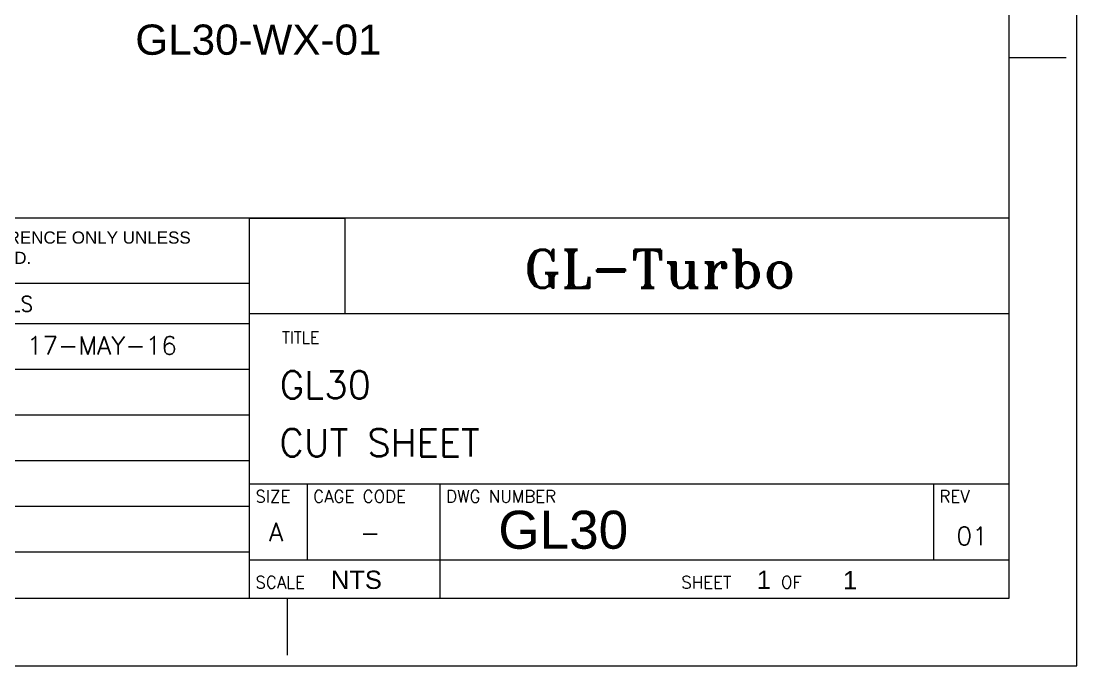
# Model space of a CAD drawing. Header units: inches. Extents: x 36 to 31738, y 79 to 24233.
# Drawn here: x 21251 to 31738, y 79 to 6478 of the extents above; entities that cross this region are included whole.
import ezdxf
from ezdxf.enums import TextEntityAlignment as Align

# ---------------------------------------------------------------- set-up
doc = ezdxf.new("R2010")
doc.units = ezdxf.units.IN
doc.header["$MEASUREMENT"] = 0
doc.layers.add('Title Block', color=7, linetype='Continuous', lineweight=5)
doc.styles.add('ACANSTS', font='romans.shx', dxfattribs={"height": 1})
doc.styles.add('Roman', font='arial.ttf')
doc.styles.add('ROMANS', font='romant.shx', dxfattribs={"height": 3.5})

# ---------------------------------------------------------------- blocks, each defined once
blk = doc.blocks.new('LONE STAR BLOWER TITLE BLOCK (SIZE A)')
at = {"lineweight": 15}
for p, q in [((17.5, 2.6037), (17.5, 3.3125)), ((17.5, 3.3125), (18.2088, 3.3125)), ((18.2088, 2.6037), (18.2088, 3.3125)), ((18.2088, 2.6037), (17.5, 2.6037))]:
    blk.add_line(p, q, dxfattribs=at)
at = {"layer": 'Title Block', "lineweight": 15}
for p, q in [((23.625, 0), (23.625, 18)), ((23.125, 0.5), (23.125, 17.5)), ((23.125, 4.5), (23.5469, 4.5)), ((23.125, 3.3125), (8.0867, 3.3125)), ((23.125, 3.3125), (9.0934, 3.3125)), ((17.5, 0.5), (17.5, 3.3125)), ((23.125, 0.5), (23.125, 3.3125)), ((17.5, 2.8291), (13.6179, 2.8291)), ((23.125, 2.6037), (17.5, 2.6037)), ((17.5, 2.5291), (11.4089, 2.5291)), ((17.5, 2.1916), (8.0867, 2.1916)), ((17.5, 1.8541), (8.0867, 1.8541)), ((17.5, 1.5166), (13.6179, 1.5166)), ((23.125, 1.3438), (17.5, 1.3438)), ((17.9275, 1.3438), (17.9275, 0.7813)), ((18.9092, 1.3438), (18.9092, 0.5)), ((22.5625, 1.3438), (22.5625, 0.7813)), ((17.5, 1.1791), (13.6179, 1.1791)), ((17.5, 0.8416), (13.6179, 0.8416)), ((23.125, 0.7813), (17.5, 0.7813)), ((0.5, 0.5), (23.125, 0.5)), ((15.025, 0.5), (23.125, 0.5)), ((17.7812, 0.0781), (17.7812, 0.5)), ((0, 0), (23.625, 0))]:
    blk.add_line(p, q, dxfattribs=at)
at = {"layer": 'Title Block', "lineweight": 15, "style": 'ACANSTS'}
for s, height, width, p in [('APPROVALS', 0.1125, 0.951562, (15.091, 2.6211)), ('TITLE', 0.09, 0.942857, (17.7413, 2.384))]:
    blk.add_text(s, height=height, dxfattribs=dict(at, width=width)).set_placement(p)
for s, height, p in [('SIZE', 0.09, (17.545, 1.2088)), ('CAGE CODE', 0.09, (17.9725, 1.2088)), ('DWG NUMBER', 0.09, (18.9563, 1.2088)), ('REV', 0.09, (22.6075, 1.2088)), ('A', 0.135, (17.6466, 0.9229))]:
    blk.add_text(s, height=height, dxfattribs=at).set_placement(p)
for s, p in [('SCALE', (17.545, 0.6181)), ('SHEET     OF', (20.6971, 0.6181))]:
    blk.add_text(s, height=0.09, dxfattribs=at).set_placement(p, align=Align.MIDDLE_LEFT)
at = {"layer": 'Title Block', "lineweight": 15, "insert": (14.2786, 3.2128), "char_height": 0.09, "attachment_point": 1, "style": 'Roman'}
blk.add_mtext_dynamic_manual_height_columns('DRAWING IS FOR REFERENCE ONLY UNLESS SPECIFIED AS RELEASED.', width=2.820992, gutter_width=1.25, heights=[0], dxfattribs=at)
at = {"layer": 'Title Block', "lineweight": 15, "insert": (19.532, 3.0779), "char_height": 3.9375, "width": 5.334616, "attachment_point": 1, "style": 'ROMANS'}
blk.add_mtext('{\\H0.07143x;GL-Turbo}', dxfattribs=at)
at = {"layer": 'Title Block', "lineweight": 15, "style": 'ACANSTS'}
for tag, p, height in [('DRAWN_BY', (14.7817, 2.2896), 0.135), ('DRAWN_DATE', (15.8526, 2.3021), 0.135), ('DRAWING_SUBTITLE', (17.7236, 1.9768), 0.2025), ('CHECKED_BY', (14.804, 1.9438), 0.135), ('CHECK_DATE', (15.8339, 1.9487), 0.135), ('ENGINEER', (14.7979, 1.6123), 0.135), ('ENG_DATE', (15.8249, 1.6112), 0.135), ('DRAWING_SUBTITLE', (17.7211, 1.5494), 0.2025), ('MANUFACTURING', (14.7936, 1.2748), 0.135), ('MFG_DATE', (15.826, 1.2778), 0.135), ('CONTROL', (14.7936, 0.9373), 0.135), ('CONTROL_DATE', (15.826, 0.9403), 0.135), ('CAGE_CODE', (17.9275, 0.9163), 0.135), ('MODEL_FILE_NAME', (9.0607, 0.6111), 0.135), ('APPROVED_BY', (14.7823, 0.5726), 0.135), ('APPROVAL_DATE', (15.8177, 0.5698), 0.135)]:
    blk.add_attdef(tag, p, '', height=height, dxfattribs=at)
at = {"layer": 'Title Block', "lineweight": 15, "style": 'Roman', "flags": 8}
for tag, height, p in [('DWG_NUMBER', 0.2812, (19.0664, 1.1474)), ('SCALE', 0.135, (18.1035, 0.7041)), ('SHEETNUMBER', 0.135, (21.2556, 0.7041)), ('TOTA_SHEETS', 0.135, (21.8939, 0.7016))]:
    blk.add_attdef(tag, text='', height=height, dxfattribs=at).set_placement(p, align=Align.TOP_LEFT)
at = {"layer": 'Title Block', "lineweight": 15, "style": 'ACANSTS'}
blk.add_attdef('REVISION', text='', height=0.135, dxfattribs=at).set_placement((22.8495, 0.8933), align=Align.CENTER)

msp = doc.modelspace()

# ---------------------------------------------------------------- block references
ref = msp.add_blockref('LONE STAR BLOWER TITLE BLOCK (SIZE A)', (35.72, 78.9), dxfattribs=dict(xscale=1341.885352952126, yscale=1341.885352952126, zscale=1341.885352952126))
ref.add_attrib('SHEETNUMBER', '1', dxfattribs={"layer": 'Title Block', "lineweight": 15, "height": 181.15, "style": 'Roman'}).set_placement((28558.33, 1023.72), align=Align.TOP_LEFT)
ref.add_attrib('SCALE', 'NTS', dxfattribs={"layer": 'Title Block', "lineweight": 15, "height": 181.155, "style": 'Roman'}).set_placement((24328.53, 1023.72), align=Align.TOP_LEFT)
ref.add_attrib('DWG_NUMBER', 'GL30', dxfattribs={"layer": 'Title Block', "lineweight": 15, "height": 377.405, "style": 'Roman'}).set_placement((25991.28, 1618.65), align=Align.TOP_LEFT)
ref.add_attrib('DRAWING_SUBTITLE', 'GL30', (23818.73, 2731.58), dxfattribs={"layer": 'Title Block', "lineweight": 15, "height": 271.732, "style": 'ACANSTS'})
ref.add_attrib('CAGE_CODE', '   -', (24212.98, 1308.4), dxfattribs={"layer": 'Title Block', "lineweight": 15, "height": 181.155, "style": 'ACANSTS'})
ref.add_attrib('REVISION', '01', dxfattribs={"layer": 'Title Block', "lineweight": 15, "height": 181.155, "style": 'ACANSTS'}).set_placement((30697.1, 1277.61), align=Align.CENTER)
ref.add_attrib('DRAWN_DATE', '17-MAY-16', (21308.16, 3167.99), dxfattribs={"layer": 'Title Block', "lineweight": 15, "height": 181.155, "style": 'ACANSTS'})
ref.add_attrib('DRAWING_SUBTITLE', 'CUT SHEET', (23815.4, 2157.96), dxfattribs={"layer": 'Title Block', "lineweight": 15, "height": 271.732, "style": 'ACANSTS'})
ref.add_attrib('TOTA_SHEETS', '1', dxfattribs={"layer": 'Title Block', "lineweight": 15, "height": 181.15, "style": 'Roman'}).set_placement((29414.83, 1020.31), align=Align.TOP_LEFT)

# ---------------------------------------------------------------- texts
at = {"color": 7, "linetype": 'Continuous', "lineweight": 5, "insert": (22385.96, 6444.03), "char_height": 300, "attachment_point": 1, "style": 'Roman'}
msp.add_mtext_dynamic_manual_height_columns('GL30-WX-01', width=3244.2481, gutter_width=1, heights=[0], dxfattribs=at)

doc.saveas('drawing.dxf')
